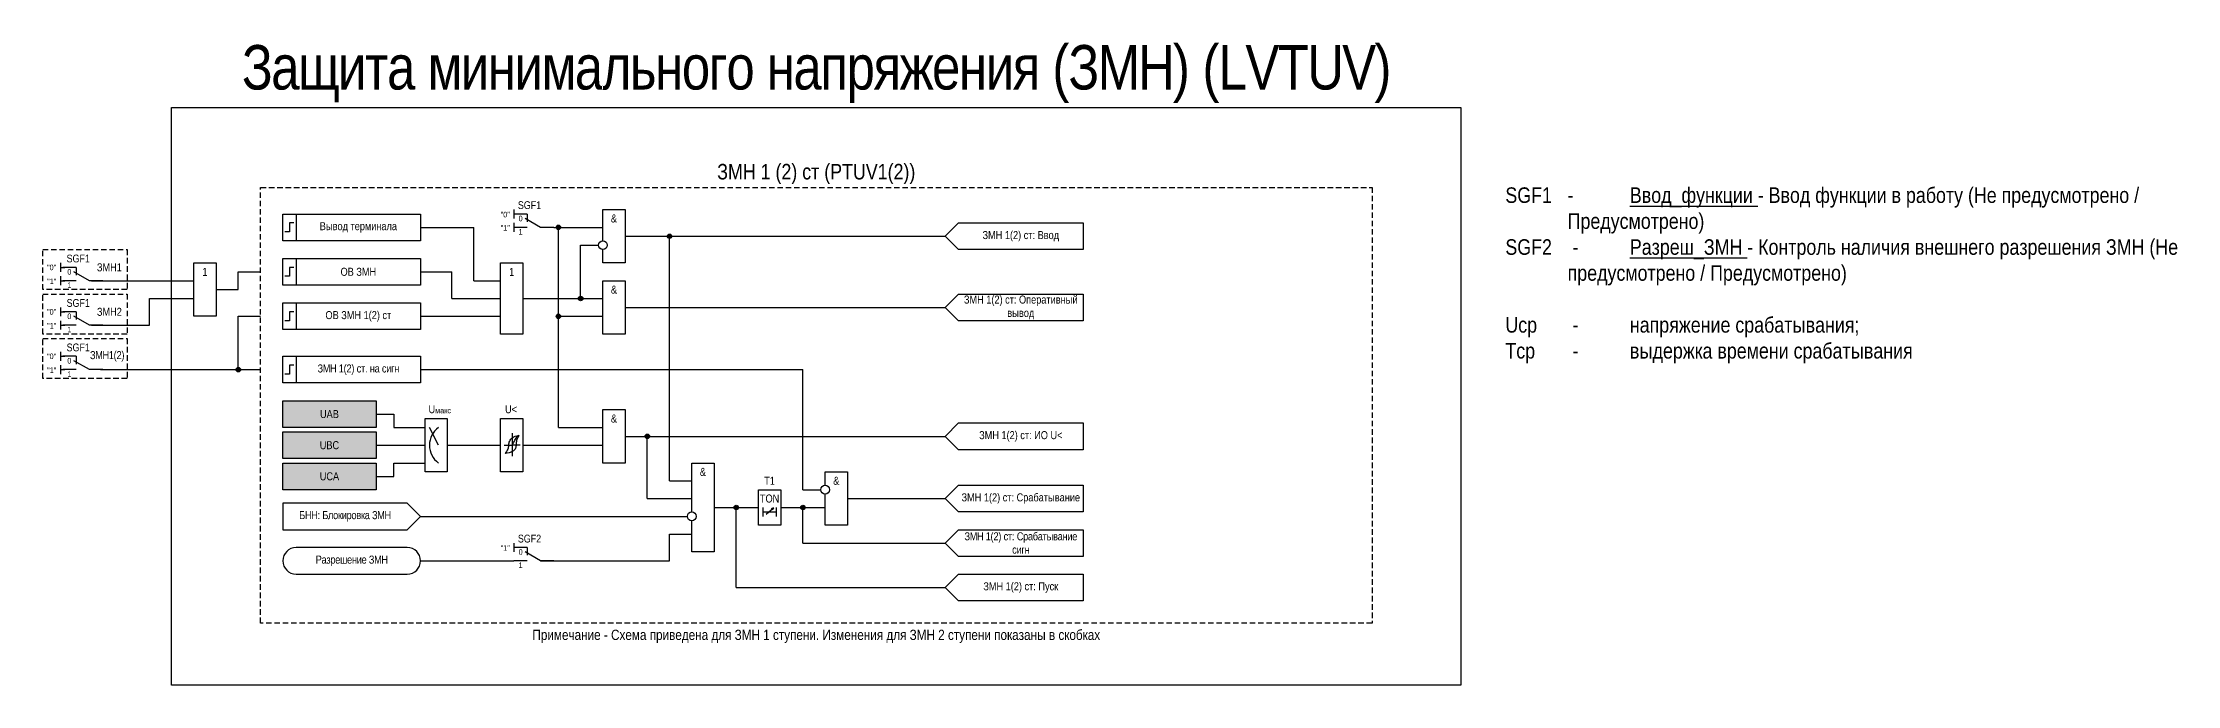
# Model space of a CAD drawing. Header units: millimetres. Extents: x -1079 to 451, y -13 to 145.
# Drawn here: x -29 to 451.1, y 0 to 144.5 of the extents above; entities that cross this region are included whole.
import ezdxf
from ezdxf.enums import TextEntityAlignment as Align

# ---------------------------------------------------------------- set-up
doc = ezdxf.new("R2010")
doc.units = ezdxf.units.MM
doc.linetypes.add('штриховая2', pattern=[0.375, 0.25, -0.125])
doc.layers.add('Основная', color=7, linetype='Continuous')
doc.styles.add('1.8_Gost_RD', font='ARIALN.TTF', dxfattribs={"height": 1.8})
doc.styles.add('2.5_Gost_RD', font='ARIALN.TTF', dxfattribs={"height": 2.5})
doc.styles.add('3.5_Gost_RD', font='ARIALN.TTF', dxfattribs={"height": 3.5})
doc.styles.add('Вывод', font='ARIALN.TTF', dxfattribs={"height": 2.5})
doc.styles.add('Компонент', font='ARIALN.TTF', dxfattribs={"height": 3.5})

# ---------------------------------------------------------------- blocks, each defined once
blk = doc.blocks.new('*U79')
at = {"layer": 'Основная', "color": 0}
blk.add_line((0, 0), (7, 4), dxfattribs=at)
at = {"layer": 'Основная', "ltscale": 0.35}
blk.add_line((6, 6), (6, 2.5), dxfattribs=at)
blk = doc.blocks.new('*U90')
at = {"layer": 'Основная', "color": 0}
for p, q in [((-3, 6), (-9, 6)), ((-3, 0), (-9, 0)), ((9, 0), (3, 0))]:
    blk.add_line(p, q, dxfattribs=at)
at = {"layer": 'Основная', "ltscale": 0.25, "xscale": -1}
blk.add_blockref('*U79', (3, 0), dxfattribs=at)
at = {"layer": 'Основная'}
for tag, height, style, p in [('ОУ', 3.5, 'Компонент', (-2, 10)), ('В1', 2.5, 'Вывод', (-13, 6)), ('В2', 2.5, 'Вывод', (-6, 4)), ('В3', 2.5, 'Вывод', (-6, -2))]:
    blk.add_attdef(tag, text='', height=height, dxfattribs=dict(at, style=style)).set_placement(p, align=Align.MIDDLE_CENTER)
blk = doc.blocks.new('Точка')
at = {"ltscale": 100}
h = blk.add_hatch(color=256, dxfattribs=at)
h.dxf.hatch_style = 1
edge = h.paths.add_edge_path()
edge.add_arc((0, 0), 0.5, 0, 360)
blk.add_circle((0, 0), 0.5, dxfattribs=at)
blk = doc.blocks.new('*U81')
at = {"layer": 'Основная', "color": 0}
for p, q in [((-3, 6), (-9, 6)), ((-3, 0), (-9, 0)), ((9, 0), (3, 0))]:
    blk.add_line(p, q, dxfattribs=at)
at = {"layer": 'Основная', "ltscale": 0.25, "xscale": -1}
blk.add_blockref('*U79', (3, 0), dxfattribs=at)
at = {"layer": 'Основная'}
for tag, height, style, p in [('ОУ', 3.5, 'Компонент', (-2, 10)), ('В1', 2.5, 'Вывод', (-14, 6)), ('В2', 2.5, 'Вывод', (-6, 4)), ('В3', 2.5, 'Вывод', (-6, -2))]:
    blk.add_attdef(tag, text='', height=height, dxfattribs=dict(at, style=style)).set_placement(p, align=Align.MIDDLE_CENTER)

msp = doc.modelspace()

# ---------------------------------------------------------------- hatches: boundary and pattern name
at = {"ltscale": 100, "true_color": 0x6bffb3}
h = msp.add_hatch(color=111, dxfattribs=at)
h.dxf.hatch_style = 1
h.paths.add_polyline_path([(25, 64), (46, 64), (46, 58), (25, 58)])
h = msp.add_hatch(color=111, dxfattribs=at)
h.dxf.hatch_style = 1
h.paths.add_polyline_path([(25, 57), (46, 57), (46, 51), (25, 51)])
h = msp.add_hatch(color=111, dxfattribs=at)
h.dxf.hatch_style = 1
h.paths.add_polyline_path([(25, 50), (46, 50), (46, 44), (25, 44)])

# ---------------------------------------------------------------- linework, layer by layer
at = {"color": 6, "ltscale": 100}
for p, q in [((-25, 95), (-25, 93)), ((-25, 94), (-24, 94)), ((-25, 92), (-25, 90)), ((15, 89), (15, 93)), ((-25, 91), (-24, 91)), ((-5, 81), (-5, 87)), ((-25, 85), (-25, 83)), ((-25, 84), (-24, 84)), ((-25, 82), (-25, 80)), ((15, 81), (15, 83)), ((15, 71), (15, 83)), ((-25, 81), (-24, 81)), ((-25, 75), (-25, 73)), ((-25, 74), (-24, 74)), ((-25, 72), (-25, 70)), ((-25, 71), (-24, 71))]:
    msp.add_line(p, q, dxfattribs=at)
at = {"ltscale": 100}
for p, q in [((133.7, 38.46), (135.37, 39.95)), ((135.37, 39.95), (134.85, 39.73)), ((135.37, 39.95), (135.11, 39.48))]:
    msp.add_line(p, q, dxfattribs=at)
at = {"color": 3, "ltscale": 100}
msp.add_lwpolyline([(0, 130), (290, 130), (290, 0), (0, 0)], close=True, dxfattribs=at)
at = {"color": 6, "linetype": 'штриховая2', "ltscale": 5}
for points in [[(-29, 98), (-10, 98), (-10, 89), (-29, 89)], [(-29, 88), (-10, 88), (-10, 79), (-29, 79)], [(-29, 78), (-10, 78), (-10, 69), (-29, 69)]]:
    msp.add_lwpolyline(points, close=True, dxfattribs=at)
at = {"color": 6, "ltscale": 100}
msp.add_lwpolyline([(5, 95), (10, 95), (10, 83), (5, 83)], close=True, dxfattribs=at)
for points in [[(15, 93), (20, 93)], [(-18, 91), (-5, 91), (-5, 91), (5, 91)], [(-5, 87), (5, 87)], [(-5, 87), (-5, 87), (-5, 87), (5, 87)], [(10, 89), (15, 89)], [(15, 83), (20, 83)], [(15, 83), (15, 83), (15, 83), (20, 83)], [(-18, 81), (-5, 81)], [(-15, 81), (-5, 81)], [(-16, 71), (20, 71)]]:
    msp.add_lwpolyline(points, dxfattribs=at)
at = {"ltscale": 100}
for points in [[(25, 64), (46, 64), (46, 58), (25, 58)], [(25, 57), (46, 57), (46, 51), (25, 51)], [(25, 50), (46, 50), (46, 44), (25, 44)], [(132, 44), (137, 44), (137, 36), (132, 36)]]:
    msp.add_lwpolyline(points, close=True, dxfattribs=at)
for points in [[(46, 61), (50, 61), (50, 58), (57, 58)], [(46, 54), (57, 54)], [(46, 47), (50, 47), (50, 50), (57, 50)], [(133, 40), (133, 38)], [(133, 39), (136, 39)], [(136, 40), (136, 38)]]:
    msp.add_lwpolyline(points, dxfattribs=at)
at = {"layer": 'Основная', "ltscale": 100}
for p, q in [((77, 107), (77, 105)), ((68, 91), (68, 103)), ((77, 104), (77, 102)), ((87, 58), (87, 103)), ((112, 46), (112, 101)), ((63, 87), (63, 93)), ((142, 44), (142, 71)), ((57, 58.5), (57, 60)), ((57, 60), (62, 60)), ((57, 51), (57, 59)), ((62, 60), (62, 54)), ((74, 58.5), (74, 60)), ((74, 60), (79, 60)), ((74, 51), (74, 59)), ((79, 60), (79, 54)), ((62, 54), (62, 48)), ((79, 54), (97, 54)), ((79, 54), (79, 48)), ((107, 42), (107, 56)), ((57, 48), (57, 51)), ((74, 48), (74, 51)), ((62, 48), (57, 48)), ((79, 48), (74, 48)), ((127, 22), (127, 40)), ((142, 32), (142, 40)), ((56, 38), (107, 38)), ((112, 28), (112, 34)), ((77, 32), (77, 30)), ((56, 28), (77, 28)), ((83, 28), (112, 28))]:
    msp.add_line(p, q, dxfattribs=at)
at = {"layer": 'Основная', "color": 7, "ltscale": 100}
for p, q in [((60, 54), (58, 58)), ((62, 54), (74, 54)), ((74.79, 54), (76.6, 54)), ((78.42, 54), (76.6, 54))]:
    msp.add_line(p, q, dxfattribs=at)
at = {"layer": 'Основная'}
msp.add_line((76.6, 56.72), (76.6, 51.52), dxfattribs=at)
at = {"layer": 'Основная', "linetype": 'штриховая2', "ltscale": 5}
msp.add_lwpolyline([(20, 112), (270, 112), (270, 14), (20, 14)], close=True, dxfattribs=at)
at = {"layer": 'Основная', "ltscale": 100}
for points in [[(25, 106), (28, 106), (28, 100), (25, 100)], [(25, 106), (56, 106), (56, 100), (25, 100)], [(25, 96), (28, 96), (28, 90), (25, 90)], [(74, 95), (79, 95), (79, 79), (74, 79)], [(97, 91), (102, 91), (102, 79), (97, 79)], [(25, 86), (28, 86), (28, 80), (25, 80)], [(25, 74), (28, 74), (28, 68), (25, 68)], [(97, 62), (102, 62), (102, 50), (97, 50)]]:
    msp.add_lwpolyline(points, close=True, dxfattribs=at)
for points in [[(97, 100), (97, 107), (102, 107), (102, 95), (97, 95), (97, 98)], [(56, 103), (68, 103)], [(86, 103), (97, 103)], [(102, 101), (174, 101)], [(79, 87), (92, 87), (92, 99), (96, 99)], [(56, 93), (63, 93)], [(63, 87), (74, 87)], [(68, 91), (74, 91)], [(79, 87), (97, 87)], [(79, 87), (87, 87)], [(79, 87), (87, 87), (87, 87), (87, 87)], [(56, 83), (74, 83)], [(87, 83), (97, 83)], [(102, 85), (102, 85), (102, 85), (174, 85)], [(56, 71), (142, 71)], [(87, 58), (97, 58)], [(102, 56), (174, 56)], [(117, 39), (117, 50), (122, 50), (122, 30), (117, 30), (117, 37)], [(112, 46), (117, 46)], [(142, 44), (146, 44)], [(147, 45), (147, 48), (152, 48), (152, 36), (147, 36), (147, 43)], [(107, 42), (117, 42)], [(122, 40), (132, 40)], [(122, 40), (132, 40), (132, 40), (132, 40)], [(137, 40), (147, 40)], [(152, 42), (174, 42)], [(107, 38), (116, 38)], [(112, 34), (117, 34)], [(142, 32), (174, 32)], [(127, 22), (174, 22)]]:
    msp.add_lwpolyline(points, dxfattribs=at)
at = {"layer": 'Основная', "lineweight": 30, "ltscale": 100}
for points in [[(27.5, 104), (26.5, 104), (26.5, 102), (25.5, 102)], [(27.5, 94), (26.5, 94), (26.5, 92), (25.5, 92)], [(27.5, 84), (26.5, 84), (26.5, 82), (25.5, 82)], [(27.5, 72), (26.5, 72), (26.5, 70), (25.5, 70)]]:
    msp.add_lwpolyline(points, dxfattribs=at)
at = {"layer": 'Основная', "color": 0, "ltscale": 100}
for points in [[(205, 104), (205, 98), (177, 98), (174, 101), (177, 104)], [(25, 96), (56, 96), (56, 90), (25, 90)], [(205, 88), (205, 82), (177, 82), (174, 85), (177, 88)], [(25, 86), (56, 86), (56, 80), (25, 80)], [(25, 74), (56, 74), (56, 68), (25, 68)], [(205, 59), (205, 53), (177, 53), (174, 56), (177, 59)], [(205, 45), (205, 39), (177, 39), (174, 42), (177, 45)], [(205, 35), (205, 29), (177, 29), (174, 32), (177, 35)], [(205, 25), (205, 19), (177, 19), (174, 22), (177, 25)]]:
    msp.add_lwpolyline(points, close=True, dxfattribs=at)
msp.add_lwpolyline([(56, 38), (53, 41), (25, 41), (25, 35), (53, 35), (56, 38)], dxfattribs=at)
msp.add_lwpolyline([(28, 25), (53, 25, 1), (53, 31), (28, 31, 1)], format="xyb", close=True, dxfattribs=at)
at = {"layer": 'Основная'}
for centre in [(97, 99), (147, 44), (117, 38)]:
    msp.add_circle(centre, 1, dxfattribs=at)
at = {"layer": 'Основная', "color": 7, "ltscale": 100}
msp.add_arc((63, 54), 5, 126.8699, 233.1301, dxfattribs=at)
at = {"layer": 'Основная'}
for points in [[(75.8, 53.92), (75.6, 53.13), (75, 52.12)], [(77.48, 53.92), (77.25, 53.13), (76.76, 52.67), (75, 52.12)], [(75.8, 53.92), (75.95, 54.71), (76.44, 55.54), (78.2, 56.26)], [(76.6, 54), (77, 54.72), (77.47, 55.6), (78.2, 56.26)], [(77.48, 53.92), (77.6, 54.71), (77.81, 55.54), (78.2, 56.26)]]:
    msp.add_spline(points, degree=3, dxfattribs=at)

# ---------------------------------------------------------------- block references
at = {"layer": 'Основная', "ltscale": 0.25}
ref = msp.add_blockref('*U90', (81.5, 103), dxfattribs=dict(at, xscale=0.5, yscale=0.5, zscale=0.5))
ref.add_attrib('ОУ', 'SGF1', dxfattribs={"height": 1.75, "style": 'Компонент'}).set_placement((80.5, 108), align=Align.MIDDLE_CENTER)
ref.add_attrib('В2', '0', dxfattribs={"height": 1.25, "style": 'Вывод'}).set_placement((78.5, 105), align=Align.MIDDLE_CENTER)
ref.add_attrib('В3', '1', dxfattribs={"height": 1.25, "style": 'Вывод'}).set_placement((78.5, 102), align=Align.MIDDLE_CENTER)
at = {"layer": 'Основная', "ltscale": 100}
for p in [(87, 103), (112, 101), (92, 87), (87, 83), (107, 56), (127, 40), (142, 40)]:
    msp.add_blockref('Точка', p, dxfattribs=at)
at = {"layer": 'Основная', "color": 6, "ltscale": 0.25, "xscale": 0.5, "yscale": 0.5, "zscale": 0.5}
for p in [(-20, 91), (-20, 81), (-20, 71)]:
    msp.add_blockref('*U81', p, dxfattribs=at).add_auto_attribs({'ОУ': 'SGF1', 'В1': '"0"', 'В2': '0', 'В3': '1'})
at = {"layer": 'Основная', "color": 6, "ltscale": 100}
msp.add_blockref('Точка', (15, 71), dxfattribs=at)
at = {"layer": 'Основная', "ltscale": 0.25}
ref = msp.add_blockref('*U90', (81.5, 28), dxfattribs=dict(at, xscale=0.5, yscale=0.5, zscale=0.5))
ref.add_attrib('ОУ', 'SGF2', dxfattribs={"height": 1.75, "style": 'Компонент'}).set_placement((80.5, 33), align=Align.MIDDLE_CENTER)
ref.add_attrib('В2', '0', dxfattribs={"height": 1.25, "style": 'Вывод'}).set_placement((78.5, 30), align=Align.MIDDLE_CENTER)
ref.add_attrib('В3', '1', dxfattribs={"height": 1.25, "style": 'Вывод'}).set_placement((78.5, 27), align=Align.MIDDLE_CENTER)

# ---------------------------------------------------------------- texts
at = {"color": 30, "ltscale": 100}
for s, insert, char_height, width, attachment_point, style in [('{\\T0.95;\\C3;Защита минимального напряжения (ЗМН) (LVTUV)}', (145, 137.5), 10, 290, 5, '3.5_Gost_RD'), ('ЗМН 1 (2) ст (PTUV1(2))', (145, 115), 3.5, 250, 5, '3.5_Gost_RD'), ('SGF1^I-^I{\\LВвод_функции} - Ввод функции в работу (Не предусмотрено /^I^I^IПредусмотрено)\\PSGF2^I - ^I{\\LРазреш_ЗМН} - Контроль наличия внешнего разрешения ЗМН (Не ^I^I^Iпредусмотрено / Предусмотрено)\\P\\PUср^I - ^Iнапряжение срабатывания;\\PTср^I - ^Iвыдержка времени срабатывания\\P ', (300, 112), 3.5, 165, 1, '3.5_Gost_RD'), ('ЗМН1', (-14, 94), 1.8, 8, 5, '2.5_Gost_RD'), ('ЗМН2', (-14, 84), 1.8, 8, 5, '2.5_Gost_RD'), ('{\\T0.95;ЗМН1(2)}', (-14.5, 74), 1.8, 9, 5, '2.5_Gost_RD')]:
    msp.add_mtext(s, dxfattribs=dict(at, insert=insert, char_height=char_height, width=width, attachment_point=attachment_point, style=style))
at = {"color": 6, "ltscale": 100, "char_height": 1.25, "attachment_point": 1, "style": '3.5_Gost_RD'}
for insert in [(-28, 91.5), (-28, 81.5), (-28, 71.5)]:
    msp.add_mtext_dynamic_manual_height_columns('"1"', width=2, gutter_width=17.5, heights=[0], dxfattribs=dict(at, insert=insert))
at = {"color": 6, "ltscale": 100, "insert": (7.5, 93), "char_height": 1.8, "width": 5, "attachment_point": 5, "style": '2.5_Gost_RD'}
msp.add_mtext('1', dxfattribs=at)
at = {"ltscale": 100, "char_height": 1.8, "attachment_point": 5}
for s, insert, width, style in [('UAB', (35.5, 61), 21, '1.8_Gost_RD'), ('UBC', (35.5, 54), 21, '1.8_Gost_RD'), ('UCA', (35.5, 47), 21, '1.8_Gost_RD'), ('T1', (134.5, 46), 5, '2.5_Gost_RD'), ('TON', (134.5, 42), 5, '2.5_Gost_RD')]:
    msp.add_mtext(s, dxfattribs=dict(at, insert=insert, width=width, style=style))
at = {"layer": 'Основная', "ltscale": 100, "char_height": 1.25, "attachment_point": 1, "style": '3.5_Gost_RD'}
for s, insert in [('"0"', (74, 106.5)), ('"1"', (74, 103.5)), ('"1"', (74, 31.5))]:
    msp.add_mtext_dynamic_manual_height_columns(s, width=2, gutter_width=17.5, heights=[0], dxfattribs=dict(at, insert=insert))
at = {"layer": 'Основная', "ltscale": 100, "attachment_point": 5, "style": '2.5_Gost_RD'}
for s, insert, char_height, width in [('&', (99.5, 105), 1.8, 5), ('1', (76.5, 93), 1.8, 5), ('&', (99.5, 89), 1.8, 5), ('&', (99.5, 60), 1.8, 5), ('&', (119.5, 48), 1.8, 5), ('&', (149.5, 46), 1.8, 5), ('Примечание - Схема приведена для ЗМН 1 ступени. Изменения для ЗМН 2 ступени показаны в скобках', (145, 11), 2.3, 250)]:
    msp.add_mtext(s, dxfattribs=dict(at, insert=insert, char_height=char_height, width=width))
at = {"layer": 'Основная', "color": 0, "ltscale": 100, "char_height": 1.8, "width": 28, "attachment_point": 5, "style": '2.5_Gost_RD'}
for s, insert in [('{\\C256;Вывод терминала}', (42, 103)), ('ЗМН 1(2) ст: Ввод', (191, 101)), ('{\\C256;ОВ ЗМН}', (42, 93)), ('{\\C256;ЗМН 1(2) ст: Оперативный вывод}', (191, 85)), ('{\\C256;ОВ ЗМН 1(2) ст}', (42, 83)), ('{\\T0.95;\\C256;ЗМН 1(2) ст. на сигн}', (42, 71)), ('{\\C256;ЗМН 1(2) ст: ИО U<}', (191, 56)), ('{\\C256;ЗМН 1(2) ст: Срабатывание}', (191, 42)), ('{\\T0.95;БНН: Блокировка ЗМН}', (39, 38)), ('{\\T0.95;\\C256;ЗМН 1(2) ст: Срабатывание сигн}', (191, 32)), ('{\\T0.95;Разрешение ЗМН}', (40.5, 28)), ('{\\C256;ЗМН 1(2) ст: Пуск}', (191, 22))]:
    msp.add_mtext(s, dxfattribs=dict(at, insert=insert))
at = {"layer": 'Основная', "color": 7, "ltscale": 100, "char_height": 1.8, "attachment_point": 1, "style": '1.8_Gost_RD'}
for s, width, insert in [('\\pi2.78586;U{\\H0.66667x;макс}', 11, (55, 63)), ('U<', 4, (75, 63))]:
    msp.add_mtext_dynamic_manual_height_columns(s, width=width, gutter_width=17.5, heights=[0], dxfattribs=dict(at, insert=insert))

doc.saveas('drawing.dxf')
